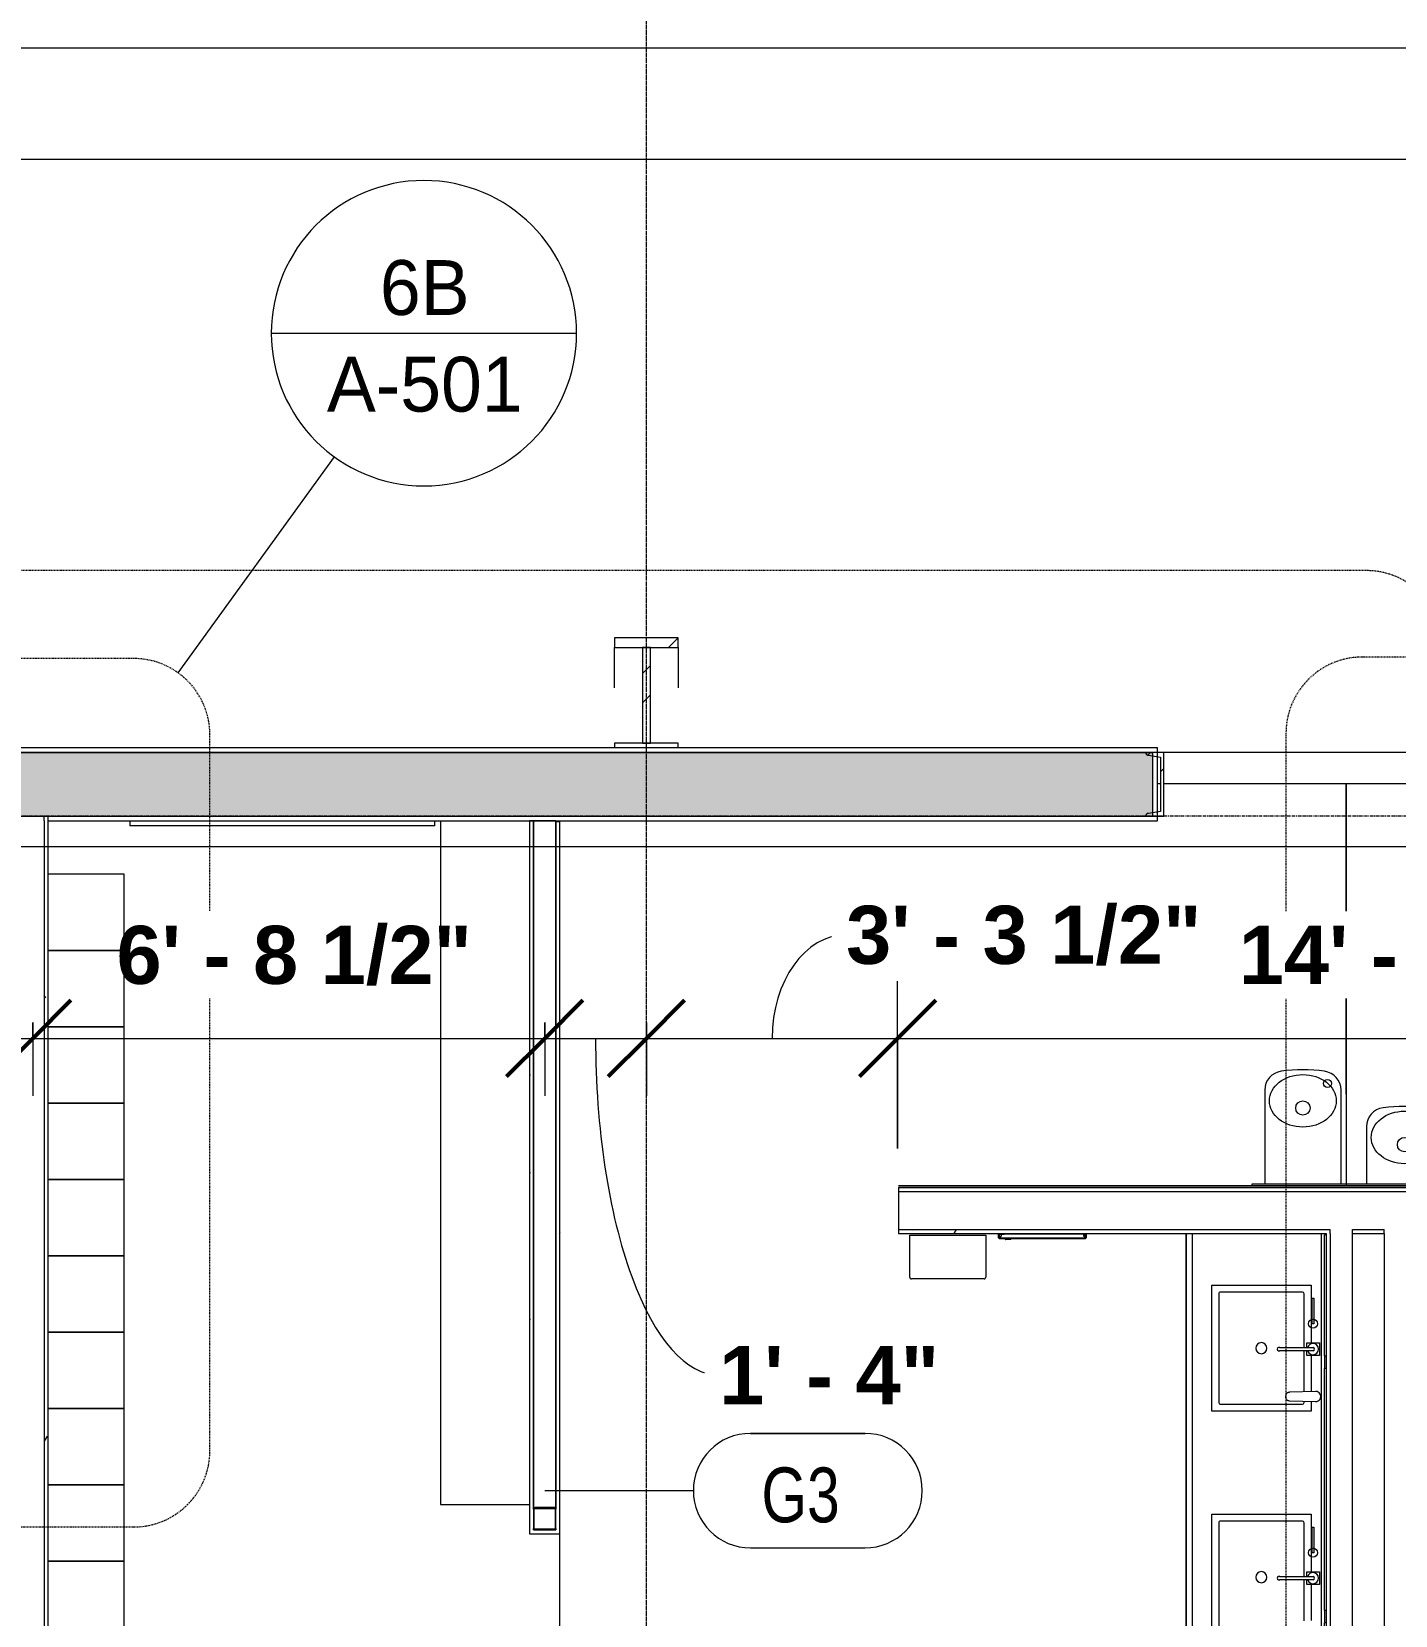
# Model space of a CAD drawing. Header units: inches. Extents: x 23906 to 26777, y -23220 to -20467.
# Drawn here: x 25305.2 to 25519.6, y -22495.2 to -22246.2 of the extents above; entities that cross this region are included whole.
import ezdxf

# ---------------------------------------------------------------- set-up
doc = ezdxf.new("R2010")
doc.units = ezdxf.units.IN
doc.header["$MEASUREMENT"] = 0
doc.linetypes.add('Dash Dot 3_16_', pattern=[0.3125, 0.1875, -0.0625, 0, -0.0625])
doc.linetypes.add('Grid Line 1_2_', pattern=[0.875, 0.5, -0.125, 0.125, -0.125])
for name, color, linetype, lineweight in [('A-ANNO-DIMS', 211, 'Continuous', 9), ('A-ANNO-DIMS-96', 211, 'Continuous', 9), ('A-ANNO-SYMB', 150, 'Continuous', 9), ('A-AREA', 32, 'Continuous', 140), ('A-FLOR', 192, 'Continuous', 20), ('A-GENM', 13, 'Continuous', 20), ('A-WALL', 113, 'Continuous', 20), ('A-WALL-IDEN', 211, 'Continuous', 9), ('A-WALL-PATT', 111, 'Continuous', 50), ('G-ANNO-SYMB', 111, 'Continuous', 9), ('I-FURN', 30, 'Continuous', 20), ('I-WALL', 2, 'Continuous', 20), ('P-SANR-FIXT', 6, 'Continuous', 20), ('Q-CASE', 31, 'Continuous', 20), ('Q-SPCQ', 91, 'Continuous', 20), ('S-BEAM', 12, 'Continuous', 20), ('S-COLS', 52, 'Continuous', 20), ('S-GRID', 1, 'Continuous', 9)]:
    doc.layers.add(name, color=color, linetype=linetype, lineweight=lineweight)
doc.styles.add('Arial_B', font='arialbd.ttf', dxfattribs={"height": 9.132806})
doc.styles.add('Century Gothic', font='GOTHIC.TTF', dxfattribs={"height": 8.622671})
doc.styles.add('Century Gothic_1', font='GOTHIC.TTF', dxfattribs={"width": 0.8, "height": 8.622671})
doc.dimstyles.new('OD_Dimension', dxfattribs={"dimscale": 12, "dimtxt": 9, "dimasz": 1, "dimexe": 0.75, "dimexo": 0.5, "dimgap": 0.5, "dimtad": 1, "dimdec": 4, "dimrnd": 0.0625, "dimzin": 3, "dimdsep": 46, "dimlunit": 4, "dimtxsty": 'Arial_B', "dimblk1": 'OBLIQUE', "dimblk2": 'OBLIQUE', "dimsah": 1, "dimcen": 0.09, "dimdle": 0.75, "dimazin": 0, "dimtfac": 1, "dimtdec": 4, "dimtix": 1, "dimtmove": 1, "dimatfit": 3, "dimfxl": 1, "dimtvp": 1, "dimtfill": 1, "dimfrac": 2, "dimtolj": 1, "dimtzin": 0, "dimlwd": 13, "dimlwe": 13, "dimarcsym": 2})
doc.dimstyles.new('OD_Dimension_1', dxfattribs={"dimscale": 12, "dimtxt": 9, "dimasz": 1, "dimexe": 0.75, "dimexo": 0.5, "dimgap": 0.5, "dimtad": 1, "dimdec": 4, "dimrnd": 0.0625, "dimzin": 3, "dimdsep": 46, "dimlunit": 4, "dimtxsty": 'Arial_B', "dimblk1": 'OBLIQUE', "dimblk2": 'OBLIQUE', "dimsah": 1, "dimcen": 0.09, "dimdle": 0.75, "dimazin": 0, "dimtfac": 1, "dimtdec": 4, "dimtix": 1, "dimtmove": 0, "dimatfit": 3, "dimfxl": 1, "dimtvp": 1, "dimtfill": 1, "dimfrac": 2, "dimtolj": 1, "dimtzin": 0, "dimlwd": 13, "dimlwe": 13, "dimarcsym": 2})
doc.dimstyles.new('OD_Dimension_2', dxfattribs={"dimscale": 12, "dimtxt": 9, "dimasz": 1, "dimexe": 0.75, "dimexo": 0.5, "dimgap": 0.5, "dimtad": 1, "dimdec": 4, "dimrnd": 0.0625, "dimzin": 3, "dimdsep": 46, "dimlunit": 4, "dimtxsty": 'Arial_B', "dimblk1": 'OBLIQUE', "dimblk2": 'OBLIQUE', "dimsah": 1, "dimcen": 0.09, "dimdle": 0.75, "dimazin": 0, "dimtfac": 1, "dimtdec": 4, "dimtix": 1, "dimtmove": 0, "dimatfit": 3, "dimfxl": 1, "dimtvp": 1, "dimtfill": 1, "dimfrac": 2, "dimtolj": 1, "dimtzin": 0, "dimlwd": 13, "dimlwe": 13, "dimarcsym": 2})
pattern_1 = [(0, (0, 0), (30.72, 7.68), [1.267, -21.773, 1.267, -21.773, -122.88]), (0, (0, 0), (30.72, 7.68), [-46.08, 1.267, -44.813, 1.267, -21.773, -53.76]), (0, (0, 0), (30.72, 7.68), [-115.2, 1.267, -14.093, 1.267, -37.133]), (120, (11.52, 3.84), (-22.0110751, 22.7643004), [1.267, -21.773, 1.267, -21.773, -122.88]), (120, (11.52, 3.84), (-22.0110751, 22.7643004), [-46.08, 1.267, -44.813, 1.267, -21.773, -53.76]), (120, (11.52, 3.84), (-22.0110751, 22.7643004), [-115.2, 1.267, -14.093, 1.267, -37.133]), (240, (15.36, 19.2), (-8.7089249, -30.4443004), [1.267, -21.773, 1.267, -21.773, -122.88]), (240, (15.36, 19.2), (-8.7089249, -30.4443004), [-46.08, 1.267, -44.813, 1.267, -21.773, -53.76]), (240, (15.36, 19.2), (-8.7089249, -30.4443004), [-115.2, 1.267, -14.093, 1.267, -37.133])]
pattern_2 = [(225, (25401.89, -22360.053), (9.503515, -9.503515), []), (225, (25401.89, -22374.453), (9.503515, -9.503515), [])]

# ---------------------------------------------------------------- blocks, each defined once
blk = doc.blocks.new('Furniture 8 - Furniture 1-2437-Enlarged First Floor Plan _East_')
at = {"layer": 'I-FURN', "color": 43, "lineweight": 13}
for p, q in [((25350.61, -22496.3), (25350.61, -22603.74)), ((25350.61, -22603.74), (25364.61, -22603.74))]:
    blk.add_line(p, q, dxfattribs=at)
blk = doc.blocks.new('Locker-Double Stacked - 12_ x 12_-11070-Enlarged First Floor Plan _East_')
at = {"layer": 'I-FURN', "color": 43, "lineweight": 13}
for p, q in [((6, 6), (-6, 6)), ((-6, 6), (-6, -6)), ((6, -6), (6, 6)), ((-6, -6), (6, -6))]:
    blk.add_line(p, q, dxfattribs=at)
blk = doc.blocks.new('Drinking_Fountain-Haws_Corporation-Wall_Mounted_1119 - 1119-355850-Enlarged First Floor Plan _East_')
at = {"layer": 'P-SANR-FIXT', "color": 43, "lineweight": 13}
for p, q in [((13.07, 20.75), (13.07, 5.95)), ((25.07, 5.95), (25.07, 20.75)), ((29.07, 15), (29.07, 5.95)), ((41.07, 5.95), (41.07, 15)), ((43.07, 5.95), (11.07, 5.95)), ((11.07, 5.95), (11.07, 5.7)), ((43.07, 5.7), (43.07, 5.95))]:
    blk.add_line(p, q, dxfattribs=at)
for centre, radius in [((22.94, 21.8), 0.625), ((19.07, 17.94), 1.13), ((38.94, 16.07), 0.625), ((35.07, 12.19), 1.13)]:
    blk.add_circle(centre, radius, dxfattribs=at)
for centre, radius, start, end in [((16.07, 20.75), 3, 97.5776, 180), ((19.07, -1.8), 25.75, 82.4224, 97.5776), ((22.07, 20.75), 3, 360, 82.4224), ((32.07, 15), 3, 97.5776, 180), ((35.07, -7.55), 25.75, 82.4224, 97.5776), ((38.07, 15), 3, 360, 82.4224)]:
    blk.add_arc(centre, radius, start, end, dxfattribs=at)
for centre, ratio in [((19.07, 19.07), 0.786373), ((35.07, 13.32), 0.786365)]:
    blk.add_ellipse(centre, major_axis=(-5.25, 0), ratio=ratio, dxfattribs=at)
blk = doc.blocks.new('Dispenser_Disposal-Paper-Frost_Products_LTD_-Recessed-400A - Steel-Stainless-37173-Enlarged First Floor Plan _East_')
at = {"layer": 'Q-SPCQ', "color": 43, "lineweight": 13}
for p, q in [((25457.27, -22435.86), (25457.27, -22435.26)), ((25457.27, -22435.26), (25458.12, -22435.26)), ((25457.27, -22435.86), (25470.94, -22435.86)), ((25457.34, -22435.26), (25457.34, -22435.94)), ((25457.64, -22435.55), (25457.34, -22435.86)), ((25457.34, -22435.94), (25470.94, -22435.94)), ((25458.31, -22435.94), (25457.34, -22435.94)), ((25457.43, -22435.21), (25457.43, -22435.18)), ((25458.08, -22435.21), (25457.43, -22435.21)), ((25470.59, -22435.26), (25457.64, -22435.26)), ((25457.64, -22435.26), (25457.64, -22435.55)), ((25458.35, -22435.2), (25458.12, -22435.2)), ((25458.12, -22435.26), (25458.12, -22435.2)), ((25458.15, -22435.26), (25458.15, -22435.2)), ((25458.18, -22435.18), (25458.18, -22435.26)), ((25458.31, -22436.07), (25458.31, -22435.94)), ((25459.18, -22436.07), (25458.31, -22436.07)), ((25459.16, -22436.09), (25458.33, -22436.09)), ((25458.42, -22435.26), (25458.35, -22435.2)), ((25458.8, -22435.18), (25458.8, -22435.26)), ((25459.08, -22435.26), (25459.08, -22435.18)), ((25470.94, -22435.94), (25459.18, -22435.94)), ((25459.18, -22435.94), (25459.18, -22436.07)), ((25469.3, -22435.18), (25469.3, -22435.26)), ((25469.33, -22435.26), (25469.33, -22435.18)), ((25469.47, -22435.18), (25469.47, -22435.26)), ((25469.53, -22435.18), (25469.53, -22435.26)), ((25470.14, -22435.18), (25470.14, -22435.26)), ((25470.4, -22435.21), (25470.23, -22435.21)), ((25470.4, -22435.21), (25470.9, -22435.21)), ((25470.4, -22435.25), (25470.4, -22435.21)), ((25470.85, -22435.25), (25470.4, -22435.25)), ((25470.64, -22435.31), (25470.64, -22435.56)), ((25470.64, -22435.55), (25470.64, -22435.33)), ((25470.64, -22435.33), (25470.97, -22435.33)), ((25470.94, -22435.86), (25470.64, -22435.56)), ((25470.88, -22435.18), (25470.88, -22435.21)), ((25470.9, -22435.18), (25470.9, -22435.21)), ((25470.94, -22435.94), (25470.94, -22435.33)), ((25470.94, -22435.86), (25471.02, -22435.86)), ((25470.97, -22435.28), (25470.97, -22435.33)), ((25470.97, -22435.33), (25471.01, -22435.33)), ((25471.01, -22435.33), (25471.01, -22435.86))]:
    blk.add_line(p, q, dxfattribs=at)
for centre, radius, start, end in [((25457.34, -22435.86), 0.0768, 180, 270), ((25457.34, -22435.86), 0.029, 180, 270), ((25458.08, -22435.15), 0.0665, 270, 312.1544), ((25458.33, -22436.07), 0.02, 180, 270), ((25459.16, -22436.07), 0.02, 270, 0), ((25470.59, -22435.31), 0.05, 0, 90), ((25470.9, -22435.28), 0.0625, 153.896, 233.1301), ((25470.9, -22435.28), 0.0625, 302.4117, 90.0728), ((25470.9, -22435.28), 0.0625, 359.8391, 90), ((25470.94, -22435.86), 0.0763, 270, 0)]:
    blk.add_arc(centre, radius, start, end, dxfattribs=at)
blk = doc.blocks.new('Faucet-Lavatory-Zurn-Z6920XL - Z6920-XL-ADM2-H4-162876-Enlarged First Floor Plan _East_')
at = {"layer": 'P-SANR-FIXT', "lineweight": 9}
for p, q in [((-0.25, 0), (-0.25, 5.25)), ((0.25, 5.25), (0.25, 0)), ((-1, 1), (-0.25, 1)), ((-1, -1), (-1, 1)), ((0.25, 1), (1, 1)), ((1, 1), (1, -1)), ((4, 0.12), (8, 0.12)), ((4, -0.12), (4, 0.12)), ((8, 0.12), (8, -0.12)), ((1, -1), (-1, -1)), ((8, -0.12), (4, -0.12))]:
    blk.add_line(p, q, dxfattribs=at)
blk.add_circle((4, 0), 0.719, dxfattribs=at)
for centre, radius, start, end in [((0, 5.37), 0.281, 332.734, 207.266), ((0, 0), 0.875, 108.1827, 180), ((0, 0), 0.875, 360, 71.8173), ((0, 0), 0.875, 180, 360), ((0, 0), 0.25, 180, 0)]:
    blk.add_arc(centre, radius, start, end, dxfattribs=at)
blk = doc.blocks.new('Soap_Dispenser-TOTO-TES1ADC-05 - Polished Chrome-162828-Enlarged First Floor Plan _East_')
at = {"layer": 'A-GENM', "color": 43, "lineweight": 13}
for p, q in [((-0.79, 0), (-0.66, -4.1)), ((0.66, -4.1), (0.79, -0.03))]:
    blk.add_line(p, q, dxfattribs=at)
blk.add_arc((0, 0), 0.791, 358.1479, 179.999, dxfattribs=at)
blk.add_open_spline([(-0.66, -4.1), (-0.66, -4.15), (-0.65, -4.25), (-0.6, -4.4), (-0.51, -4.53), (-0.35, -4.67), (-0.08, -4.76), (0.21, -4.73), (0.42, -4.61), (0.56, -4.47), (0.65, -4.29), (0.66, -4.16), (0.66, -4.1)], degree=3, knots=[0, 0, 0, 0, 0.076923, 0.153846, 0.230769, 0.307692, 0.461538, 0.615385, 0.711538, 0.807692, 0.903846, 1, 1, 1, 1], dxfattribs=at)
blk = doc.blocks.new('Bradley-Washroom_Accessories-Mirrors-747_Standard - 60_ x 36_ _ BradEX-205488-Enlarged First Floor Plan _East_')
at = {"layer": 'Q-SPCQ', "color": 43, "lineweight": 13}
for p, q in [((25508.52, -22454.37), (25508.52, -22435.37)), ((25508.77, -22435.37), (25508.52, -22435.37)), ((25508.77, -22435.37), (25508.77, -22454.37)), ((25508.48, -22454.37), (25508.77, -22454.37)), ((25508.48, -22454.37), (25508.48, -22456.37)), ((25508.77, -22456.37), (25508.48, -22456.37)), ((25508.52, -22494.37), (25508.52, -22456.37)), ((25508.77, -22454.37), (25508.77, -22456.37)), ((25508.77, -22456.37), (25508.77, -22494.37)), ((25508.48, -22494.37), (25508.77, -22494.37)), ((25508.48, -22494.37), (25508.48, -22496.37)), ((25508.77, -22496.37), (25508.48, -22496.37)), ((25508.52, -22515.37), (25508.52, -22496.37)), ((25508.77, -22494.37), (25508.77, -22496.37)), ((25508.77, -22496.37), (25508.77, -22515.37)), ((25508.52, -22515.37), (25508.77, -22515.37))]:
    blk.add_line(p, q, dxfattribs=at)
blk = doc.blocks.new('Bradley-Washroom_Accessories-Mirrors-780_Custom - Bradley-Washroom_Accessories-Mirrors-780_Custom-177760-Enlarged First Floor Plan _East_')
at = {"layer": 'Q-SPCQ', "color": 43, "lineweight": 13}
for p, q in [((25320.64, -22370.3), (25368.64, -22370.3)), ((25320.64, -22370.3), (25320.64, -22371.05)), ((25368.64, -22371.05), (25320.64, -22371.05)), ((25368.64, -22371.05), (25368.64, -22370.3))]:
    blk.add_line(p, q, dxfattribs=at)
blk = doc.blocks.new('Counter Top - 24_ Depth-179606-Enlarged First Floor Plan _East_')
at = {"layer": 'Q-CASE', "color": 43, "lineweight": 13}
for p, q in [((33.11, -0.75), (-47.26, -0.75)), ((-47.26, -22), (33.11, -22))]:
    blk.add_line(p, q, dxfattribs=at)
blk = doc.blocks.new('KNEE PROTECTOR1 - KNEE PROTECTOR-205860-Enlarged First Floor Plan _East_')
at = {"layer": 'Q-CASE', "color": 43, "lineweight": 13}
for p, q in [((79235.76, -9330.82), (79155.38, -9330.82)), ((79235.76, -9331.82), (79155.38, -9331.82))]:
    blk.add_line(p, q, dxfattribs=at)
blk = doc.blocks.new('Sink-Under_Counter-Kohler-2882 - White-191670-Enlarged First Floor Plan _East_')
at = {"layer": 'P-SANR-FIXT', "color": 43, "lineweight": 13}
for p, q in [((-9.91, -7.81), (-9.91, 7.81)), ((-9.91, 7.81), (-0.85, 7.81)), ((1.15, 7.81), (6.83, 7.81)), ((8.37, 7.81), (9.91, 7.81)), ((9.91, 7.81), (9.91, -7.81)), ((-8.81, 6.46), (-8.81, -6.46)), ((-0.1, 6.71), (-8.56, 6.71)), ((6.87, 6.71), (0.4, 6.71)), ((8.56, 6.71), (8.33, 6.71)), ((8.81, -6.46), (8.81, 6.46)), ((-8.56, -6.71), (8.56, -6.71)), ((9.91, -7.81), (-9.91, -7.81))]:
    blk.add_line(p, q, dxfattribs=at)
for centre, radius, start, end in [((-8.56, 6.46), 0.25, 90, 180), ((8.56, 6.46), 0.25, 360, 90), ((0, 0), 0.875, 360, 180), ((0, 0), 0.875, 180, 360), ((-8.56, -6.46), 0.25, 180, 270), ((8.56, -6.46), 0.25, 270, 360)]:
    blk.add_arc(centre, radius, start, end, dxfattribs=at)
blk = doc.blocks.new('HSS-Hollow Structural Section-Column - HSS3-1_2X3-1_2X1_8-V54-Enlarged First Floor Plan _East_')
at = {"layer": 'S-COLS', "lineweight": 9}
h = blk.add_hatch(dxfattribs=at)
h.set_pattern_fill('FP_31', color=8, style=0, pattern_type=2)
h.set_pattern_definition([(45, (-25385.89, 22479.99), (-9.503515, 9.503515), []), (45, (-25385.89, 22494.39), (-9.503515, 9.503515), [])])
h.paths.add_polyline_path([(1.52, -1.75), (1.68, -1.68), (1.75, -1.52), (1.75, 1.52), (1.68, 1.68), (1.52, 1.75), (-1.52, 1.75), (-1.68, 1.68), (-1.75, 1.52), (-1.75, -1.52), (-1.68, -1.68), (-1.52, -1.75)], flags=0)
h.paths.add_polyline_path([(1.52, -1.63), (-1.6, -1.6), (-1.63, -1.52), (-1.6, 1.6), (-1.52, 1.63), (1.6, 1.6), (1.63, 1.52), (1.6, -1.6)], flags=0)
at = {"layer": 'S-COLS', "color": 7}
for p, q in [((-1.75, 1.52), (-1.75, -1.52)), ((-1.63, -1.52), (-1.63, 1.52)), ((1.52, 1.75), (-1.52, 1.75)), ((-1.52, 1.63), (1.52, 1.63)), ((1.63, 1.52), (1.63, -1.52)), ((1.75, -1.52), (1.75, 1.52)), ((1.52, -1.63), (-1.52, -1.63)), ((-1.52, -1.75), (1.52, -1.75))]:
    blk.add_line(p, q, dxfattribs=at)
for centre, radius, start, end in [((-1.52, 1.52), 0.232, 90, 180), ((-1.52, 1.52), 0.116, 90, 180), ((1.52, 1.52), 0.232, 360, 90), ((1.52, 1.52), 0.116, 0, 90), ((-1.52, -1.52), 0.232, 180, 270), ((-1.52, -1.52), 0.116, 180, 270), ((1.52, -1.52), 0.232, 270, 360), ((1.52, -1.52), 0.116, 270, 360)]:
    blk.add_arc(centre, radius, start, end, dxfattribs=at)
blk = doc.blocks.new('Hand_Dryer-Excel_Dryer-XLERATOR_Unit - Not a Type - Load Type Catalog-357530-Enlarged First Floor Plan _East_')
at = {"layer": 'Q-SPCQ', "color": 43, "lineweight": 13}
for p, q in [((25590.61, -22442.03), (25590.61, -22435.43)), ((25590.61, -22435.43), (25602.55, -22435.43)), ((25602.55, -22435.43), (25602.55, -22442.03)), ((25602.3, -22442.3), (25590.86, -22442.3))]:
    blk.add_line(p, q, dxfattribs=at)
for centre, start, end in [((25590.86, -22442.05), 175.9748, 270), ((25602.3, -22442.05), 270, 4.0252)]:
    blk.add_arc(centre, 0.251, start, end, dxfattribs=at)
blk = doc.blocks.new('Locker Rooms and Restrooms_rvt-1-Enlarged First Floor Plan _East_')
at = {"layer": 'A-WALL-PATT', "lineweight": 9}
h = blk.add_hatch(dxfattribs=at)
h.set_pattern_fill('FP_8', color=8, style=0, pattern_type=2)
h.set_pattern_definition(pattern_1)
h.paths.add_polyline_path([(25383.52, -22482.37), (25384.14, -22482.37), (25384.14, -22370.3), (25383.52, -22370.3), (25383.52, -22481.67)], flags=0)
h = blk.add_hatch(dxfattribs=at)
h.set_pattern_fill('FP_8', color=8, style=0, pattern_type=2)
h.set_pattern_definition(pattern_1)
h.paths.add_polyline_path([(25387.65, -22481.74), (25388.27, -22481.74), (25388.27, -22370.43), (25387.64, -22370.43), (25387.64, -22481.74)], flags=0)
h = blk.add_hatch(dxfattribs=at)
h.set_pattern_fill('FP_8', color=8, style=0, pattern_type=2)
h.set_pattern_definition(pattern_1)
h.paths.add_polyline_path([(25588.8, -22428.55), (25609.52, -22428.55), (25609.52, -22427.93), (25441.52, -22427.93), (25441.52, -22428.55), (25555.1, -22428.55)], flags=0)
h = blk.add_hatch(dxfattribs=at)
h.set_pattern_fill('FP_8', color=8, style=0, pattern_type=2)
h.set_pattern_definition(pattern_1)
h.paths.add_polyline_path([(25521.39, -22435.18), (25609.52, -22435.18), (25609.52, -22434.55), (25521.39, -22434.55)], flags=0)
h.paths.add_polyline_path([(25454, -22435.18), (25509.39, -22435.18), (25509.39, -22434.55), (25441.52, -22434.55), (25441.52, -22435.18)], flags=0)
h.paths.add_polyline_path([(25512.89, -22435.18), (25517.89, -22435.18), (25517.89, -22434.55), (25512.89, -22434.55)], flags=0)
h = blk.add_hatch(dxfattribs=at)
h.set_pattern_fill('FP_8', color=8, style=0, pattern_type=2)
h.set_pattern_definition(pattern_1)
h.paths.add_polyline_path([(25508.77, -22691.3), (25509.39, -22691.3), (25509.39, -22519.68), (25508.77, -22519.68), (25508.77, -22685.35)], flags=0)
h.paths.add_polyline_path([(25508.77, -22516.18), (25509.39, -22516.18), (25509.39, -22435.18), (25508.77, -22435.18), (25508.77, -22515.55)], flags=0)
at = {"layer": 'A-FLOR', "color": 43, "lineweight": 13}
for p, q in [((25388.27, -22370.43), (25388.27, -22370.3)), ((25388.27, -22526.93), (25388.27, -22482.37))]:
    blk.add_line(p, q, dxfattribs=at)
at = {"layer": 'A-WALL', "color": 7}
for p, q in [((25441.52, -22427.93), (25441.52, -22428.55)), ((25441.52, -22428.55), (25609.52, -22428.55)), ((25441.52, -22428.55), (25441.52, -22434.55)), ((25441.52, -22434.55), (25441.52, -22435.18)), ((25441.52, -22434.55), (25509.39, -22434.55)), ((25509.39, -22435.18), (25509.39, -22434.55)), ((25509.39, -22435.18), (25509.39, -22516.18)), ((25512.89, -22435.18), (25512.89, -22434.55)), ((25512.89, -22434.55), (25517.89, -22434.55)), ((25517.89, -22435.18), (25517.89, -22434.55))]:
    blk.add_line(p, q, dxfattribs=at)
at = {"layer": 'I-WALL', "color": 7}
for p, q in [((25383.52, -22370.3), (25383.52, -22482.37)), ((25384.14, -22370.3), (25383.52, -22370.3)), ((25384.14, -22370.3), (25384.14, -22478.47)), ((25387.64, -22370.3), (25384.14, -22370.3)), ((25384.14, -22478.47), (25384.14, -22370.3)), ((25387.64, -22478.47), (25387.64, -22370.3)), ((25388.27, -22370.43), (25387.64, -22370.43)), ((25387.64, -22370.43), (25387.64, -22478.47)), ((25388.27, -22481.74), (25388.27, -22370.43)), ((25609.77, -22427.68), (25441.52, -22427.68)), ((25609.52, -22427.93), (25441.52, -22427.93)), ((25441.52, -22427.93), (25609.52, -22427.93)), ((25441.52, -22435.18), (25508.77, -22435.18)), ((25508.77, -22435.18), (25508.77, -22454.37)), ((25512.89, -22695.43), (25512.89, -22435.18)), ((25512.89, -22435.18), (25517.89, -22435.18)), ((25517.89, -22435.18), (25517.89, -22695.43)), ((25508.77, -22456.37), (25508.77, -22494.37)), ((25384.14, -22481.51), (25384.14, -22481.74)), ((25384.14, -22481.74), (25384.14, -22481.51)), ((25387.64, -22481.74), (25387.64, -22481.51)), ((25387.64, -22481.51), (25387.64, -22481.74)), ((25383.52, -22482.37), (25384.14, -22482.37)), ((25384.14, -22481.74), (25384.37, -22481.74)), ((25384.37, -22481.74), (25384.14, -22481.74)), ((25384.14, -22482.37), (25388.27, -22482.37)), ((25387.41, -22481.74), (25387.64, -22481.74)), ((25387.64, -22481.74), (25387.41, -22481.74)), ((25388.27, -22482.37), (25388.27, -22481.74))]:
    blk.add_line(p, q, dxfattribs=at)
at = {"color": 43, "lineweight": 13}
for name, p in [('Bradley-Washroom_Accessories-Mirrors-780_Custom - Bradley-Washroom_Accessories-Mirrors-780_Custom-177760-Enlarged First Floor Plan _East_', (0, 0)), ('Furniture 8 - Furniture 1-2437-Enlarged First Floor Plan _East_', (18.9, 126)), ('Drinking_Fountain-Haws_Corporation-Wall_Mounted_1119 - 1119-355850-Enlarged First Floor Plan _East_', (25486.03, -22433.37)), ('Hand_Dryer-Excel_Dryer-XLERATOR_Unit - Not a Type - Load Type Catalog-357530-Enlarged First Floor Plan _East_', (-147.31, 0)), ('Dispenser_Disposal-Paper-Frost_Products_LTD_-Recessed-400A - Steel-Stainless-37173-Enlarged First Floor Plan _East_', (0, 0)), ('Bradley-Washroom_Accessories-Mirrors-747_Standard - 60_ x 36_ _ BradEX-205488-Enlarged First Floor Plan _East_', (0, 0)), ('HSS-Hollow Structural Section-Column - HSS3-1_2X3-1_2X1_8-V54-Enlarged First Floor Plan _East_', (25385.89, -22479.99))]:
    blk.add_blockref(name, p, dxfattribs=at)
for name, p, rotation in [('Locker-Double Stacked - 12_ x 12_-11070-Enlarged First Floor Plan _East_', (25313.77, -22384.68), 270), ('Locker-Double Stacked - 12_ x 12_-11070-Enlarged First Floor Plan _East_', (25313.77, -22396.68), 270), ('Locker-Double Stacked - 12_ x 12_-11070-Enlarged First Floor Plan _East_', (25313.77, -22408.68), 270), ('Locker-Double Stacked - 12_ x 12_-11070-Enlarged First Floor Plan _East_', (25313.77, -22420.68), 270), ('Locker-Double Stacked - 12_ x 12_-11070-Enlarged First Floor Plan _East_', (25313.77, -22432.68), 270), ('Counter Top - 24_ Depth-179606-Enlarged First Floor Plan _East_', (25508.77, -22482.44), 269.9999999999997), ('KNEE PROTECTOR1 - KNEE PROTECTOR-205860-Enlarged First Floor Plan _East_', (34818.59, 56720.2), 270.0000000000026), ('Locker-Double Stacked - 12_ x 12_-11070-Enlarged First Floor Plan _East_', (25313.77, -22444.68), 270), ('Sink-Under_Counter-Kohler-2882 - White-191670-Enlarged First Floor Plan _East_', (25498.58, -22453.18), 270), ('Faucet-Lavatory-Zurn-Z6920XL - Z6920-XL-ADM2-H4-162876-Enlarged First Floor Plan _East_', (25506.7, -22453.33), 90.00000000000037), ('Locker-Double Stacked - 12_ x 12_-11070-Enlarged First Floor Plan _East_', (25313.77, -22456.68), 270), ('Soap_Dispenser-TOTO-TES1ADC-05 - Polished Chrome-162828-Enlarged First Floor Plan _East_', (25507.12, -22460.78), 269.9999999999698), ('Locker-Double Stacked - 12_ x 12_-11070-Enlarged First Floor Plan _East_', (25313.77, -22468.68), 270), ('Locker-Double Stacked - 12_ x 12_-11070-Enlarged First Floor Plan _East_', (25313.77, -22480.68), 270), ('Sink-Under_Counter-Kohler-2882 - White-191670-Enlarged First Floor Plan _East_', (25498.58, -22489.18), 270), ('Faucet-Lavatory-Zurn-Z6920XL - Z6920-XL-ADM2-H4-162876-Enlarged First Floor Plan _East_', (25506.7, -22489.33), 90.00000000000037), ('Locker-Double Stacked - 12_ x 12_-11070-Enlarged First Floor Plan _East_', (25313.77, -22492.68), 270)]:
    blk.add_blockref(name, p, dxfattribs=dict(at, rotation=rotation))
blk = doc.blocks.new('columns and girder2 - one-V9-Enlarged First Floor Plan _East_')
at = {"layer": 'S-BEAM', "lineweight": 9}
h = blk.add_hatch(dxfattribs=at)
h.set_pattern_fill('FP_15', color=8, style=0, pattern_type=2)
h.set_pattern_definition(pattern_2)
h.paths.add_polyline_path([(0, -1.25), (-5, -1.25), (-5, -2), (5, -2), (5, -1.25)], flags=0)
h.paths.add_polyline_path([(5, -17.03), (-5, -17.03), (-5, -18.55), (5, -18.55)], flags=0)
h.paths.add_polyline_path([(-5, -1204.89), (-5, -1206.4), (5, -1206.4), (5, -1204.89)], flags=0)
h.paths.add_polyline_path([(5, -1224.25), (-5, -1224.25), (-5, -1225), (5, -1225)], flags=0)
h = blk.add_hatch(dxfattribs=at)
h.set_pattern_fill('FP_15', color=8, style=0, pattern_type=2)
h.set_pattern_definition(pattern_2)
h.paths.add_polyline_path([(-0.63, -2), (-0.63, -17.03), (0.62, -17.03), (0.62, -2)], flags=0)
h.paths.add_polyline_path([(0.62, -1206.4), (-0.63, -1206.4), (-0.63, -1224.25), (0.62, -1224.25)], flags=0)
at = {"layer": 'S-BEAM', "color": 7}
for p, q in [((-5, -1.25), (-5, -2)), ((-5, -2), (5, -2)), ((0.62, -2), (-0.63, -2)), ((-0.63, -2), (-0.63, -17.03)), ((0.62, -17.03), (0.62, -2)), ((5, -2), (5, -1.25)), ((5, -17.03), (-5, -17.03)), ((-5, -17.03), (-5, -18.55)), ((-0.63, -17.03), (0.62, -17.03)), ((5, -18.55), (5, -17.03)), ((-5, -18.55), (5, -18.55))]:
    blk.add_line(p, q, dxfattribs=at)
at = {"layer": 'S-BEAM', "color": 43, "lineweight": 13}
for p, q in [((-5, -17.03), (-5, -10.69)), ((5, -10.69), (5, -17.03))]:
    blk.add_line(p, q, dxfattribs=at)
blk = doc.blocks.new('Floor Plan - Callout Head-19020-Enlarged First Floor Plan _East_')
at = {"layer": 'A-ANNO-SYMB'}
blk.add_line((-0.25, 0), (0.25, 0), dxfattribs=at)
for start, end in [(360, 180), (180, 360)]:
    blk.add_arc((0, 0), 0.25, start, end, dxfattribs=at)
blk = doc.blocks.new('DIMBLOCK30-Enlarged First Floor Plan _East_')
at = {"layer": 'A-ANNO-DIMS-96', "lineweight": 50}
for p, q in [((25305.39, -22404.5), (25311.39, -22398.5)), ((25385.89, -22404.5), (25391.89, -22398.5)), ((25305.39, -22404.5), (25299.39, -22410.5)), ((25385.89, -22404.5), (25379.89, -22410.5))]:
    blk.add_line(p, q, dxfattribs=at)
at = {"layer": 'A-ANNO-DIMS-96', "lineweight": 13}
for p, q in [((25305.39, -22402.01), (25305.39, -22413.5)), ((25305.39, -22404.5), (25305.39, -22402.01)), ((25385.89, -22402.01), (25385.89, -22413.5)), ((25385.89, -22404.5), (25385.89, -22402.01)), ((25296.39, -22404.5), (25385.89, -22404.5))]:
    blk.add_line(p, q, dxfattribs=at)
at = {"layer": 'A-ANNO-DIMS-96', "color": 0, "lineweight": 13, "insert": (25318.57, -22386.79), "char_height": 9.1328, "width": 64.9714, "attachment_point": 1, "line_spacing_factor": 0.938532, "style": 'Arial_B', "bg_fill": 3, "box_fill_scale": 1.25, "bg_fill_color": 0, "bg_fill_transparency": 0}
blk.add_mtext('6\' - 8 1/2"', dxfattribs=at)
blk = doc.blocks.new('_Oblique')
at = {"color": 0, "linetype": 'ByBlock', "lineweight": -2}
blk.add_line((-0.5, -0.5), (0.5, 0.5), dxfattribs=at)
blk = doc.blocks.new('DIMBLOCK31-Enlarged First Floor Plan _East_')
at = {"layer": 'A-ANNO-DIMS-96', "lineweight": 50}
for p, q in [((25385.89, -22404.5), (25391.89, -22398.5)), ((25401.89, -22404.5), (25407.89, -22398.5)), ((25385.89, -22404.5), (25379.89, -22410.5)), ((25401.89, -22404.5), (25395.89, -22410.5))]:
    blk.add_line(p, q, dxfattribs=at)
at = {"layer": 'A-ANNO-DIMS-96', "lineweight": 13}
for p, q in [((25385.89, -22402.01), (25385.89, -22413.5)), ((25385.89, -22404.5), (25385.89, -22402.01)), ((25401.89, -22402.01), (25401.89, -22413.5)), ((25401.89, -22404.5), (25401.89, -22402.01)), ((25385.89, -22404.5), (25401.89, -22404.5))]:
    blk.add_line(p, q, dxfattribs=at)
blk.add_ellipse((25413.31, -22404.5), major_axis=(0, 52.92), ratio=0.366995, start_param=1.570796, end_param=3.141593, dxfattribs=at)
at = {"layer": 'A-ANNO-DIMS-96', "color": 0, "lineweight": 13, "insert": (25413.31, -22452.85), "char_height": 9.133, "width": 40.2857, "attachment_point": 1, "line_spacing_factor": 0.938532, "style": 'Arial_B', "bg_fill": 3, "box_fill_scale": 1.25, "bg_fill_color": 0, "bg_fill_transparency": 0}
blk.add_mtext('1\' - 4"', dxfattribs=at)
blk = doc.blocks.new('DIMBLOCK32-Enlarged First Floor Plan _East_')
at = {"layer": 'A-ANNO-DIMS-96', "lineweight": 13}
for p, q in [((25441.39, -22421.8), (25441.39, -22395.5)), ((25401.89, -22402.01), (25401.89, -22413.5)), ((25401.89, -22404.5), (25401.89, -22402.01)), ((25401.89, -22404.5), (25441.39, -22404.5)), ((25441.39, -22404.5), (25441.39, -22421.8))]:
    blk.add_line(p, q, dxfattribs=at)
at = {"layer": 'A-ANNO-DIMS-96', "lineweight": 50}
for p, q in [((25401.89, -22404.5), (25407.89, -22398.5)), ((25441.39, -22404.5), (25447.39, -22398.5)), ((25401.89, -22404.5), (25395.89, -22410.5)), ((25441.39, -22404.5), (25435.39, -22410.5))]:
    blk.add_line(p, q, dxfattribs=at)
at = {"layer": 'A-ANNO-DIMS-96', "lineweight": 13}
blk.add_ellipse((25433.28, -22404.5), major_axis=(0, 16.31), ratio=0.713517, start_param=0, end_param=1.570796, dxfattribs=at)
at = {"layer": 'A-ANNO-DIMS-96', "color": 0, "lineweight": 13, "insert": (25433.28, -22383.63), "char_height": 9.1328, "width": 64.9714, "attachment_point": 1, "line_spacing_factor": 0.938532, "style": 'Arial_B', "bg_fill": 3, "box_fill_scale": 1.25, "bg_fill_color": 0, "bg_fill_transparency": 0}
blk.add_mtext('3\' - 3 1/2"', dxfattribs=at)
blk = doc.blocks.new('DIMBLOCK33-Enlarged First Floor Plan _East_')
at = {"layer": 'A-ANNO-DIMS-96', "lineweight": 13}
for p, q in [((25441.39, -22421.8), (25441.39, -22395.5)), ((25609.64, -22421.8), (25609.64, -22395.5)), ((25441.39, -22404.5), (25609.64, -22404.5)), ((25441.39, -22404.5), (25441.39, -22421.8)), ((25609.64, -22404.5), (25609.64, -22421.8))]:
    blk.add_line(p, q, dxfattribs=at)
at = {"layer": 'A-ANNO-DIMS-96', "lineweight": 50}
for p, q in [((25441.39, -22404.5), (25447.39, -22398.5)), ((25609.64, -22404.5), (25615.64, -22398.5)), ((25441.39, -22404.5), (25435.39, -22410.5)), ((25609.64, -22404.5), (25603.64, -22410.5))]:
    blk.add_line(p, q, dxfattribs=at)
at = {"layer": 'A-ANNO-DIMS-96', "color": 0, "lineweight": 13, "insert": (25495.02, -22386.79), "char_height": 9.1328, "width": 73.2, "attachment_point": 1, "line_spacing_factor": 0.938532, "style": 'Arial_B', "bg_fill": 3, "box_fill_scale": 1.25, "bg_fill_color": 0, "bg_fill_transparency": 0}
blk.add_mtext('14\' - 0 1/4"', dxfattribs=at)
blk = doc.blocks.new('Wall Tag - 1_4_-1369832-Enlarged First Floor Plan _East_')
at = {"layer": 'A-WALL-IDEN', "color": 153}
for p, q in [((-0.0822, 0.0968), (0.1053, 0.0968)), ((0.1053, 0.0968), (-0.0822, 0.0968)), ((-0.0822, -0.0907), (0.1053, -0.0907)), ((-0.0822, -0.0907), (0.1053, -0.0907))]:
    blk.add_line(p, q, dxfattribs=at)
for centre, start, end in [((-0.0822, 0.0031), 90, 270), ((-0.0822, 0.0031), 90, 270), ((0.1053, 0.0031), 270, 90), ((0.1053, 0.0031), 270, 90)]:
    blk.add_arc(centre, 0.0937, start, end, dxfattribs=at)

msp = doc.modelspace()

# ---------------------------------------------------------------- hatches: boundary and pattern name
at = {"layer": 'A-WALL-PATT', "lineweight": 9}
h = msp.add_hatch(dxfattribs=at)
h.set_pattern_fill('FP_9', color=8, style=0, pattern_type=2)
h.set_pattern_definition([(161.57, (0.48, 0.48), (-3.839953776, -1.544e-05), [0, -27.322, 3.034, 0]), (18.43, (-0.48, 0.48), (-3.839953776, 1.544e-05), [0, -27.322, 3.034, 0]), (108.43, (0.48, 0.48), (1.919622, -9.60052459), [9.106, -21.25]), (71.57, (-0.48, 0.48), (1.919622, 9.60052459), [9.106, -21.25])])
h.paths.add_polyline_path([(25738.76523, -22369.55281), (25738.76523, -22359.55281), (25563.51523, -22359.55281), (25563.51523, -22369.55281), (25689.89898, -22369.55281)], flags=0)
h.paths.add_polyline_path([(25481.51523, -22369.55281), (25481.51523, -22359.55281), (25161.51523, -22359.55281), (25161.51523, -22369.55281), (25420.29998, -22369.55281)], flags=0)
h.paths.add_polyline_path([(25118.01523, -22369.55281), (25118.01523, -22359.55281), (24920.26523, -22359.55281), (24920.26523, -22369.55281), (25015.90148, -22369.55281)], flags=0)
h.paths.add_polyline_path([(24842.14023, -22369.55281), (24842.14023, -22359.55281), (24630.76523, -22359.55281), (24630.76523, -22369.55281), (24813.70223, -22369.55281)], flags=0)
h = msp.add_hatch(dxfattribs=at)
h.set_pattern_fill('FP_8', color=8, style=0, pattern_type=2)
h.set_pattern_definition(pattern_1)
h.paths.add_polyline_path([(25307.20273, -22787.30281), (25307.82773, -22787.30281), (25307.80101, -22768.75945), (25307.20273, -22768.75945), (25307.20273, -22787.02703)], flags=0)
h.paths.add_polyline_path([(25307.79981, -22767.95945), (25307.82773, -22767.95945), (25307.82773, -22369.55281), (25307.20273, -22369.55281), (25307.20273, -22767.95945)], flags=0)
at = {"layer": 'S-COLS', "lineweight": 9}
h = msp.add_hatch(dxfattribs=at)
h.set_pattern_fill('FP_13', color=8, style=0, pattern_type=2)
h.set_pattern_definition([(45, (0, 0), (-9.503515, 9.503515), []), (45, (0, 14.4), (-9.503515, 9.503515), [])])
h.paths.add_polyline_path([(25483.26523, -22369.55281), (25483.26523, -22359.55281), (25480.37523, -22359.55281), (25480.50293, -22359.86111), (25480.81123, -22359.98881), (25482.73923, -22360.29418), (25482.73923, -22368.81145), (25480.81123, -22369.11681), (25480.50293, -22369.24451), (25480.37523, -22369.55281)], flags=0)

# ---------------------------------------------------------------- linework, layer by layer
at = {"layer": 'A-ANNO-SYMB'}
msp.add_line((25328.28951, -22347.04634), (25352.83861, -22313.0883), dxfattribs=at)
at = {"layer": 'A-ANNO-SYMB', "linetype": 'Dash Dot 3_16_'}
for p, q in [((25515.08378, -22330.94945), (25302.02029, -22330.94945)), ((25739.40191, -22344.54449), (25514.44277, -22344.54449)), ((25321.25914, -22344.77125), (25162.59347, -22344.77125)), ((25333.25914, -22469.28469), (25333.25914, -22356.77125)), ((25502.44277, -22356.54449), (25502.44277, -22685.1658)), ((25162.59347, -22481.28469), (25321.25914, -22481.28469))]:
    msp.add_line(p, q, dxfattribs=at)
for centre, start, end in [((25515.08378, -22342.94945), 0, 90), ((25514.44277, -22356.54449), 90, 180), ((25321.25914, -22356.77125), 0, 90), ((25321.25914, -22469.28469), 270, 0)]:
    msp.add_arc(centre, 12, start, end, dxfattribs=at)
at = {"layer": 'A-AREA', "color": 43, "lineweight": 13}
for p, q in [((25482.73923, -22364.49031), (25482.26523, -22364.49031)), ((25561.76523, -22364.49031), (25483.26523, -22364.49031)), ((25511.89023, -22413.27156), (25511.89023, -22364.55281)), ((25511.89023, -22364.55281), (25511.89023, -22427.67781))]:
    msp.add_line(p, q, dxfattribs=at)
at = {"layer": 'A-FLOR', "color": 43, "lineweight": 13}
msp.add_line((24594.85594, -22266.30281), (25980.82773, -22266.30281), dxfattribs=at)
at = {"layer": 'A-WALL', "color": 7}
for p, q in [((25161.51523, -22359.55281), (25481.51523, -22359.55281)), ((25481.51523, -22369.55281), (25481.51523, -22359.55281)), ((25161.51523, -22369.55281), (25481.51523, -22369.55281)), ((25307.20273, -22370.30281), (25307.20273, -22369.55281)), ((25307.20273, -22370.30281), (25307.20273, -22767.95945)), ((25307.82773, -22370.30281), (25307.82773, -22369.55281))]:
    msp.add_line(p, q, dxfattribs=at)
at = {"layer": 'A-WALL-IDEN', "color": 153}
msp.add_line((25385.89023, -22475.57435), (25409.25911, -22475.57435), dxfattribs=at)
at = {"layer": 'G-ANNO-SYMB'}
for p, q in [((26314.63338, -22248.83309), (23915.51991, -22248.83309)), ((26490.38628, -22374.35697), (23919.06178, -22374.35697))]:
    msp.add_line(p, q, dxfattribs=at)
at = {"layer": 'I-WALL', "color": 7}
for p, q in [((25482.26523, -22358.80281), (25160.76523, -22358.80281)), ((25482.26523, -22370.30281), (25482.26523, -22358.80281)), ((25307.82773, -22370.30281), (25320.64023, -22370.30281)), ((25307.82773, -22767.95945), (25307.82773, -22370.30281)), ((25368.64023, -22370.30281), (25482.26523, -22370.30281))]:
    msp.add_line(p, q, dxfattribs=at)
at = {"layer": 'S-COLS', "color": 7}
for p, q in [((25483.26523, -22359.55281), (25480.37523, -22359.55281)), ((25483.26523, -22369.55281), (25483.26523, -22359.55281)), ((25480.81123, -22359.98881), (25482.73923, -22360.29418)), ((25482.73923, -22360.29418), (25482.73923, -22368.81145)), ((25482.73923, -22368.81145), (25480.81123, -22369.11681)), ((25480.37523, -22369.55281), (25483.26523, -22369.55281))]:
    msp.add_line(p, q, dxfattribs=at)
for centre, start, end in [((25480.81123, -22359.55281), 180, 270), ((25480.81123, -22369.55281), 90, 180)]:
    msp.add_arc(centre, 0.436, start, end, dxfattribs=at)
at = {"layer": 'S-GRID', "linetype": 'Grid Line 1_2_'}
for p, q in [((25401.89023, -23114.51771), (25401.89023, -20749.66023)), ((25401.89023, -23171.65854), (25401.89023, -20902.42781)), ((26709.53565, -22359.55281), (24012.51838, -22359.55281)), ((26583.90261, -22359.55281), (24012.51838, -22359.55281)), ((26661.53565, -22369.55281), (24012.51838, -22369.55281))]:
    msp.add_line(p, q, dxfattribs=at)

# ---------------------------------------------------------------- block references
at = {"layer": 'A-ANNO-SYMB', "xscale": 95.99999999999994, "yscale": 95.99999999999994, "zscale": 95.99999999999994}
msp.add_blockref('Floor Plan - Callout Head-19020-Enlarged First Floor Plan _East_', (25366.89936, -22293.63849), dxfattribs=at)
at = {"layer": 'A-WALL-IDEN', "color": 153, "xscale": 95.99999999999994, "yscale": 95.99999999999994, "zscale": 95.99999999999994}
msp.add_blockref('Wall Tag - 1_4_-1369832-Enlarged First Floor Plan _East_', (25426.15443, -22475.86806), dxfattribs=at)
at = {"layer": 'S-BEAM', "color": 43, "lineweight": 13, "rotation": 180}
msp.add_blockref('columns and girder2 - one-V9-Enlarged First Floor Plan _East_', (25401.89023, -22360.05281), dxfattribs=at)

# ---------------------------------------------------------------- texts
at = {"layer": 'A-ANNO-SYMB', "char_height": 8.622671, "attachment_point": 2, "line_spacing_factor": 0.984117, "style": 'Century Gothic'}
for s, insert, width in [('6B', (25367.03779, -22282.14782), 15.984), ('A-501', (25367.03779, -22297.34007), 38.88)]:
    msp.add_mtext(s, dxfattribs=dict(at, insert=insert, width=width))

# ---------------------------------------------------------------- next in the draw order: texts
at = {"layer": 'A-WALL-IDEN', "insert": (25426.12557, -22471.93372), "char_height": 8.622671, "width": 16.092, "attachment_point": 2, "line_spacing_factor": 0.984117, "style": 'Century Gothic_1', "bg_fill": 3, "box_fill_scale": 1.25, "bg_fill_color": 0, "bg_fill_transparency": 0}
msp.add_mtext('G3', dxfattribs=at)

# ---------------------------------------------------------------- next in the draw order: dimensions: what is measured, and where the dimension line sits
at = {"layer": 'A-ANNO-DIMS', "lineweight": 13}
dim = msp.add_linear_dim(base=(25385.89023, -22404.49642), p1=(25305.39023, -22396.01114), p2=(25385.89023, -22396.01114), dimstyle='OD_Dimension_2', override={"dimpost": '<>', "dimfxl": 80.5}, dxfattribs=at)
dim.commit()
dim.dimension.update_dxf_attribs({"geometry": 'DIMBLOCK30-Enlarged First Floor Plan _East_', "text_midpoint": (25345.64023, -22393.77116)})

# ---------------------------------------------------------------- next in the draw order: dimensions: what is measured, and where the dimension line sits
dim = msp.add_linear_dim(base=(25401.89023, -22404.49642), p1=(25385.89023, -22396.01114), p2=(25401.89023, -22396.01114), dimstyle='OD_Dimension', override={"dimpost": '<>', "dimfxl": 16}, dxfattribs=at)
dim.commit()
dim.dimension.update_dxf_attribs({"geometry": 'DIMBLOCK31-Enlarged First Floor Plan _East_', "text_midpoint": (25433.45429, -22458.94313), "dimtype": 160})

# ---------------------------------------------------------------- next in the draw order: dimensions: what is measured, and where the dimension line sits
dim = msp.add_linear_dim(base=(25441.39023, -22404.49642), p1=(25401.89023, -22396.01114), p2=(25441.39023, -22427.80281), dimstyle='OD_Dimension', override={"dimpost": '<>', "dimfxl": 50.704638}, dxfattribs=at)
dim.commit()
dim.dimension.update_dxf_attribs({"geometry": 'DIMBLOCK32-Enlarged First Floor Plan _East_', "text_midpoint": (25465.76292, -22389.71425), "dimtype": 160})

# ---------------------------------------------------------------- next in the draw order: dimensions: what is measured, and where the dimension line sits
dim = msp.add_linear_dim(base=(25609.64023, -22404.49642), p1=(25441.39023, -22427.80281), p2=(25609.64023, -22427.80281), dimstyle='OD_Dimension_1', override={"dimpost": '<>', "dimfxl": 168.25}, dxfattribs=at)
dim.commit()
dim.dimension.update_dxf_attribs({"geometry": 'DIMBLOCK33-Enlarged First Floor Plan _East_', "text_midpoint": (25525.51523, -22393.77428)})

# ---------------------------------------------------------------- next in the draw order: block references
at = {"lineweight": 5}
msp.add_blockref('Locker Rooms and Restrooms_rvt-1-Enlarged First Floor Plan _East_', (0, 0), dxfattribs=at)

doc.saveas('drawing.dxf')
